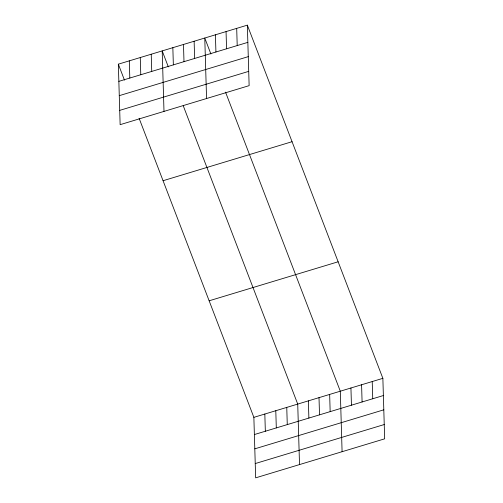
<?xml version="1.0" encoding="UTF-8"?>
<svg xmlns="http://www.w3.org/2000/svg" width="503" height="503" viewBox="0 0 503 503"><rect width="100%" height="100%" fill="white"/><g stroke="black" fill="none" stroke-linecap="round" stroke-linejoin="round"><path stroke-width="0.75" d="M247.338 25.15L249.136 85.648L120.135 124.669L118.337 64.17L247.338 25.15L382.865 378.331L384.663 438.83L255.662 477.85L253.864 417.352L139.105 118.28M118.846 81.367L247.853 42.353M119.274 95.658L248.275 56.638M119.708 110.377L248.708 71.363M163.06 180.722L292.061 141.701M209.141 300.8L338.142 261.78M253.864 417.352L382.865 378.331M254.373 434.554L383.374 395.534M254.801 448.839L383.802 409.819M255.235 463.565L384.235 424.545M210.895 53.984L204.771 38.027L206.563 98.525M225.533 92.137L340.298 391.208L342.09 451.707M168.323 66.861L162.199 50.904L163.997 111.402M183.23 105.712L297.726 404.085L299.518 464.583M118.337 64.17L124.461 80.128M372.226 381.551L372.736 398.753M361.582 384.77L362.091 401.972M350.937 387.989L351.446 405.192M329.654 394.427L330.163 411.63M319.009 397.647L319.518 414.849M308.37 400.866L308.88 418.068M286.76 407.405L287.27 424.601M275.795 410.718L276.304 427.921M264.829 414.038L265.339 431.234M236.699 28.369L237.209 45.572M226.054 31.588L226.564 48.791M215.41 34.808L215.925 52.01M194.127 41.246L194.636 58.449M183.482 44.465L183.997 61.668M172.843 47.684L173.353 64.881M151.233 54.217L151.743 71.42M140.268 57.537L140.777 74.733M129.302 60.85L129.812 78.053"/></g></svg>
